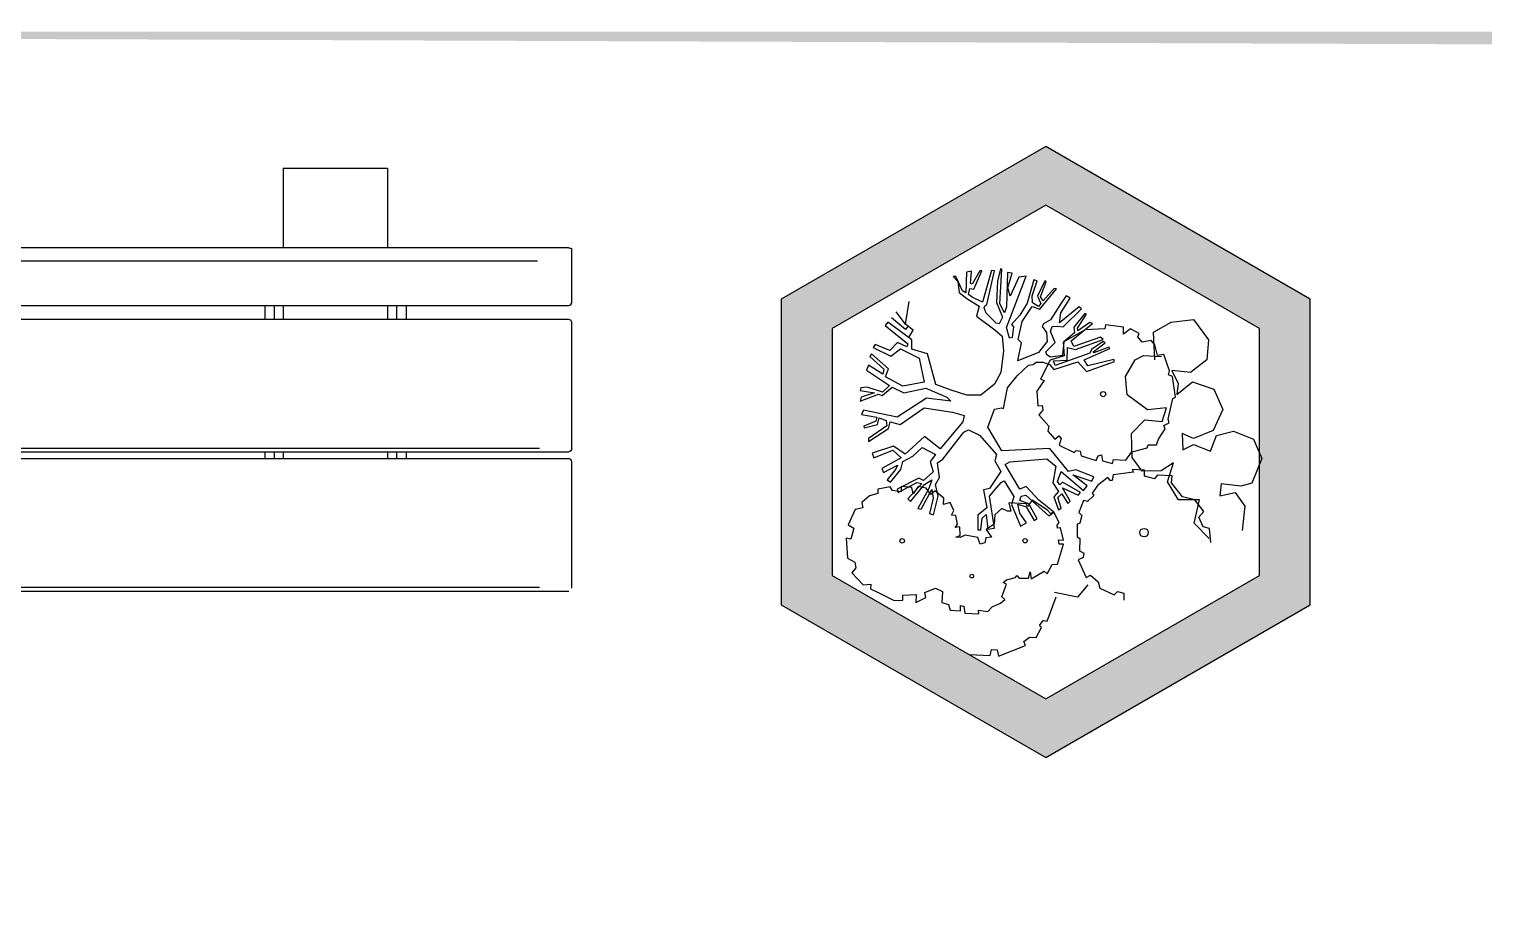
# Model space of a CAD drawing. Header units: millimetres. Extents: x 1351 to 1635, y 1399 to 1500.
# Drawn here: x 1568.74 to 1574.59, y 1486.37 to 1489.96 of the extents above; entities that cross this region are included whole.
import ezdxf

# ---------------------------------------------------------------- set-up
doc = ezdxf.new("R2010")
doc.units = ezdxf.units.MM
doc.layers.get('0').update_dxf_attribs({"color": 181})
doc.layers.add('margen', color=250, linetype='Continuous')
doc.layers.add('PLANTAS', color=32, linetype='Continuous')

msp = doc.modelspace()

# ---------------------------------------------------------------- hatches: boundary and pattern name
at = {"true_color": 0x2776bb}
h = msp.add_hatch(color=152, dxfattribs=at)
h.dxf.hatch_style = 1
h.paths.add_polyline_path([(1557.6842, 1489.9553), (1615.6587, 1489.7451), (1615.8802, 1457.3756), (1557.4987, 1457.0017)])
h.paths.add_polyline_path([(1557.9493, 1489.9451), (1615.8573, 1489.9451), (1616.0815, 1457.1761), (1557.5866, 1457.0229)])
at = {"layer": 'margen'}
h = msp.add_hatch(color=256, dxfattribs=at)
h.dxf.hatch_style = 1
h.set_gradient(color1=(248, 153, 30), color2=(255, 255, 0))
h.paths.add_polyline_path([(1571.9681, 1487.7575), (1572.8278, 1487.2612), (1573.6874, 1487.7575), (1573.6874, 1488.7502), (1572.8278, 1489.2465), (1571.9681, 1488.7502)], flags=16)
h.paths.add_polyline_path([(1571.7633, 1487.6393), (1572.8278, 1487.0247), (1573.8923, 1487.6393), (1573.8923, 1488.8684), (1572.8278, 1489.483), (1571.7633, 1488.8684)])

# ---------------------------------------------------------------- linework, layer by layer
at = {"color": 116, "linetype": 'ByBlock'}
for p, q in [((1572.6453, 1488.9908), (1572.6334, 1488.9418)), ((1572.6423, 1488.8494), (1572.6512, 1488.989)), ((1572.6512, 1488.989), (1572.6453, 1488.9908)), ((1572.4661, 1488.9606), (1572.4553, 1488.9601)), ((1572.4553, 1488.9601), (1572.4734, 1488.9392)), ((1572.4926, 1488.9027), (1572.4661, 1488.9606)), ((1572.4734, 1488.9392), (1572.4787, 1488.8952)), ((1572.5083, 1488.9778), (1572.5067, 1488.8949)), ((1572.5296, 1488.981), (1572.5083, 1488.9778)), ((1572.5255, 1488.9314), (1572.5296, 1488.981)), ((1572.5314, 1488.9296), (1572.5255, 1488.9314)), ((1572.5623, 1488.983), (1572.5314, 1488.9296)), ((1572.5388, 1488.9087), (1572.5711, 1488.9824)), ((1572.5711, 1488.9824), (1572.5623, 1488.983)), ((1572.609, 1488.9836), (1572.5737, 1488.8562)), ((1572.59, 1488.847), (1572.6221, 1488.9834)), ((1572.6221, 1488.9834), (1572.609, 1488.9836)), ((1572.6334, 1488.9418), (1572.6299, 1488.8555)), ((1572.6741, 1488.9756), (1572.6694, 1488.8383)), ((1572.6695, 1488.7542), (1572.7485, 1488.961)), ((1572.693, 1488.9737), (1572.6741, 1488.9756)), ((1572.6751, 1488.9158), (1572.693, 1488.9737)), ((1572.7188, 1488.9567), (1572.6842, 1488.8813)), ((1572.7485, 1488.961), (1572.7188, 1488.9567)), ((1572.7792, 1488.9465), (1572.753, 1488.8527)), ((1572.773, 1488.8821), (1572.7932, 1488.9422)), ((1572.7932, 1488.9422), (1572.7792, 1488.9465)), ((1572.8236, 1488.9428), (1572.7943, 1488.8806)), ((1572.8066, 1488.878), (1572.8299, 1488.9381)), ((1572.8299, 1488.9381), (1572.8236, 1488.9428)), ((1572.4787, 1488.8952), (1572.5105, 1488.8712)), ((1572.5067, 1488.8949), (1572.4926, 1488.9027)), ((1572.5105, 1488.8712), (1572.5604, 1488.8404)), ((1572.5172, 1488.8871), (1572.5229, 1488.9118)), ((1572.5319, 1488.8762), (1572.5172, 1488.8871)), ((1572.5229, 1488.9118), (1572.5388, 1488.9087)), ((1572.5737, 1488.8562), (1572.5319, 1488.8762)), ((1572.6842, 1488.8813), (1572.6751, 1488.9158)), ((1572.7738, 1488.8541), (1572.773, 1488.8821)), ((1572.7943, 1488.8806), (1572.8082, 1488.8519)), ((1572.8037, 1488.8282), (1572.871, 1488.9103)), ((1572.8171, 1488.8624), (1572.8066, 1488.878)), ((1572.861, 1488.9122), (1572.8171, 1488.8624)), ((1572.871, 1488.9103), (1572.861, 1488.9122)), ((1572.8882, 1488.8136), (1572.9262, 1488.8723)), ((1572.9104, 1488.882), (1572.8899, 1488.8531)), ((1572.9262, 1488.8723), (1572.9104, 1488.882)), ((1572.2634, 1488.7681), (1572.2262, 1488.818)), ((1572.2634, 1488.7677), (1572.2782, 1488.8588)), ((1572.5604, 1488.8404), (1572.5492, 1488.8001)), ((1572.5805, 1488.8341), (1572.583, 1488.8424)), ((1572.5873, 1488.8126), (1572.5805, 1488.8341)), ((1572.583, 1488.8424), (1572.59, 1488.847)), ((1572.6283, 1488.7719), (1572.5873, 1488.8126)), ((1572.6299, 1488.8555), (1572.6541, 1488.7958)), ((1572.6613, 1488.8141), (1572.6423, 1488.8494)), ((1572.6694, 1488.8383), (1572.6613, 1488.8141)), ((1572.753, 1488.8527), (1572.7234, 1488.805)), ((1572.7326, 1488.7783), (1572.773, 1488.8399)), ((1572.773, 1488.8399), (1572.8037, 1488.8282)), ((1572.7985, 1488.8396), (1572.7738, 1488.8541)), ((1572.8082, 1488.8519), (1572.7985, 1488.8396)), ((1572.8899, 1488.8531), (1572.8469, 1488.7862)), ((1572.9624, 1488.8375), (1572.8835, 1488.7734)), ((1572.8835, 1488.7734), (1572.8882, 1488.8136)), ((1572.8975, 1488.7578), (1572.9718, 1488.8297)), ((1572.9853, 1488.8106), (1572.9412, 1488.756)), ((1572.9718, 1488.8297), (1572.9624, 1488.8375)), ((1572.9911, 1488.8081), (1572.9853, 1488.8106)), ((1572.1925, 1488.7765), (1572.1816, 1488.7629)), ((1572.1816, 1488.7629), (1572.2731, 1488.6889)), ((1572.2893, 1488.7053), (1572.1925, 1488.7765)), ((1572.2631, 1488.7464), (1572.2068, 1488.794)), ((1572.2728, 1488.76), (1572.2631, 1488.7464)), ((1572.2939, 1488.7438), (1572.2634, 1488.7677)), ((1572.5492, 1488.8001), (1572.6225, 1488.7454)), ((1572.6405, 1488.7695), (1572.6283, 1488.7719)), ((1572.6541, 1488.7958), (1572.6405, 1488.7695)), ((1572.6813, 1488.7115), (1572.6695, 1488.7542)), ((1572.7234, 1488.805), (1572.6903, 1488.7664)), ((1572.6903, 1488.7664), (1572.6985, 1488.7579)), ((1572.6985, 1488.7579), (1572.6926, 1488.7143)), ((1572.7168, 1488.7062), (1572.7326, 1488.7783)), ((1572.8182, 1488.7694), (1572.8129, 1488.7584)), ((1572.8129, 1488.7584), (1572.8302, 1488.7349)), ((1572.8469, 1488.7862), (1572.8182, 1488.7694)), ((1572.847, 1488.7389), (1572.8531, 1488.7584)), ((1572.8531, 1488.7584), (1572.875, 1488.7605)), ((1572.875, 1488.7605), (1572.8975, 1488.7578)), ((1572.9299, 1488.7005), (1573.016, 1488.771)), ((1572.9412, 1488.756), (1572.9428, 1488.7335)), ((1572.9549, 1488.7524), (1572.9911, 1488.8081)), ((1572.9571, 1488.7411), (1572.9549, 1488.7524)), ((1573.0055, 1488.7748), (1572.9571, 1488.7411)), ((1573.016, 1488.771), (1573.0055, 1488.7748)), ((1573.0675, 1488.7657), (1573.0655, 1488.7497)), ((1573.1402, 1488.7559), (1573.0675, 1488.7657)), ((1573.1405, 1488.7286), (1573.1402, 1488.7559)), ((1573.2609, 1488.7359), (1573.3323, 1488.7758)), ((1573.3323, 1488.7758), (1573.422, 1488.7871)), ((1573.422, 1488.7871), (1573.4825, 1488.7053)), ((1572.2317, 1488.6948), (1572.1999, 1488.6626)), ((1572.2688, 1488.6766), (1572.2317, 1488.6948)), ((1572.2769, 1488.7144), (1572.2939, 1488.7438)), ((1572.2893, 1488.668), (1572.2893, 1488.7053)), ((1572.6225, 1488.7454), (1572.6519, 1488.7195)), ((1572.6519, 1488.7195), (1572.6582, 1488.6608)), ((1572.6926, 1488.7143), (1572.6813, 1488.7115)), ((1572.7151, 1488.6203), (1572.7296, 1488.6937)), ((1572.7296, 1488.6937), (1572.7168, 1488.7062)), ((1572.8334, 1488.6983), (1572.7985, 1488.6536)), ((1572.8275, 1488.6569), (1572.8653, 1488.6942)), ((1572.8302, 1488.7349), (1572.8334, 1488.6983)), ((1572.8653, 1488.6942), (1572.847, 1488.7389)), ((1572.9002, 1488.6967), (1572.8953, 1488.6418)), ((1572.9867, 1488.7449), (1572.8984, 1488.6962)), ((1572.8984, 1488.6962), (1572.9019, 1488.6405)), ((1572.9428, 1488.7335), (1572.9002, 1488.6967)), ((1572.9414, 1488.679), (1572.9299, 1488.7005)), ((1573.0486, 1488.7156), (1572.9414, 1488.679)), ((1572.9472, 1488.6666), (1573.0585, 1488.7071)), ((1573.0117, 1488.7463), (1572.9867, 1488.7449)), ((1573.0589, 1488.6983), (1573.0112, 1488.6658)), ((1573.0655, 1488.7497), (1573.0117, 1488.7463)), ((1573.0169, 1488.6562), (1573.0665, 1488.6935)), ((1573.0585, 1488.7071), (1573.0486, 1488.7156)), ((1573.0665, 1488.6935), (1573.0589, 1488.6983)), ((1573.1693, 1488.7496), (1573.1405, 1488.7286)), ((1573.2034, 1488.7313), (1573.1693, 1488.7496)), ((1573.1978, 1488.7178), (1573.2034, 1488.7313)), ((1573.2152, 1488.6963), (1573.1978, 1488.7178)), ((1573.2521, 1488.7029), (1573.2152, 1488.6963)), ((1573.2661, 1488.6856), (1573.2521, 1488.7029)), ((1573.2665, 1488.6245), (1573.2609, 1488.7359)), ((1573.4825, 1488.7053), (1573.4761, 1488.6247)), ((1572.1269, 1488.6493), (1572.1201, 1488.6381)), ((1572.1201, 1488.6381), (1572.1759, 1488.5878)), ((1572.1953, 1488.5887), (1572.1269, 1488.6493)), ((1572.1409, 1488.6864), (1572.1336, 1488.6742)), ((1572.1336, 1488.6742), (1572.2038, 1488.6394)), ((1572.1999, 1488.6626), (1572.1409, 1488.6864)), ((1572.2038, 1488.6394), (1572.2437, 1488.6691)), ((1572.2437, 1488.6691), (1572.319, 1488.6308)), ((1572.2731, 1488.6889), (1572.2688, 1488.6766)), ((1572.3524, 1488.6493), (1572.2893, 1488.668)), ((1572.3851, 1488.5252), (1572.3524, 1488.6493)), ((1572.6582, 1488.6608), (1572.647, 1488.5733)), ((1572.7985, 1488.6536), (1572.7151, 1488.6203)), ((1572.832, 1488.645), (1572.8275, 1488.6569)), ((1572.8468, 1488.6348), (1572.832, 1488.645)), ((1572.9019, 1488.6405), (1572.846, 1488.6235)), ((1572.8953, 1488.6418), (1572.8468, 1488.6348)), ((1573.0051, 1488.6509), (1572.8653, 1488.6024)), ((1572.9142, 1488.6238), (1572.9159, 1488.6741)), ((1572.9159, 1488.6741), (1572.9472, 1488.6666)), ((1572.9829, 1488.6247), (1573.0853, 1488.67)), ((1573.0112, 1488.6658), (1573.0051, 1488.6509)), ((1573.0216, 1488.6531), (1573.0169, 1488.6562)), ((1573.0812, 1488.6755), (1573.0216, 1488.6531)), ((1573.0853, 1488.67), (1573.0812, 1488.6755)), ((1573.1878, 1488.6243), (1573.2211, 1488.6422)), ((1573.2211, 1488.6422), (1573.2932, 1488.6378)), ((1573.2768, 1488.6422), (1573.2661, 1488.6856)), ((1573.3029, 1488.6466), (1573.2768, 1488.6422)), ((1573.3256, 1488.58), (1573.3029, 1488.6466)), ((1572.1145, 1488.6033), (1572.1059, 1488.5838)), ((1572.1059, 1488.5838), (1572.1993, 1488.5217)), ((1572.1726, 1488.5677), (1572.1145, 1488.6033)), ((1572.1759, 1488.5878), (1572.1726, 1488.5677)), ((1572.1826, 1488.5568), (1572.1953, 1488.5887)), ((1572.319, 1488.6308), (1572.3379, 1488.5353)), ((1572.7126, 1488.5607), (1572.7581, 1488.6026)), ((1572.7581, 1488.6026), (1572.7777, 1488.6053)), ((1572.7777, 1488.6053), (1572.789, 1488.6154)), ((1572.789, 1488.6154), (1572.8162, 1488.615)), ((1572.846, 1488.6235), (1572.8065, 1488.5475)), ((1572.8162, 1488.615), (1572.8423, 1488.6064)), ((1572.8423, 1488.6064), (1572.8609, 1488.5853)), ((1572.8584, 1488.6204), (1572.9142, 1488.6238)), ((1572.8653, 1488.6024), (1572.8584, 1488.6204)), ((1572.8609, 1488.5853), (1572.9566, 1488.6162)), ((1572.9566, 1488.6162), (1572.9923, 1488.5784)), ((1572.9968, 1488.6007), (1572.9829, 1488.6247)), ((1572.9923, 1488.5784), (1573.1048, 1488.6182)), ((1573.1012, 1488.6266), (1572.9968, 1488.6007)), ((1573.1048, 1488.6182), (1573.1012, 1488.6266)), ((1573.1484, 1488.5573), (1573.1878, 1488.6243)), ((1573.3213, 1488.5641), (1573.3256, 1488.58)), ((1573.3352, 1488.5816), (1573.3612, 1488.5297)), ((1573.4102, 1488.5735), (1573.3352, 1488.5816)), ((1573.4761, 1488.6247), (1573.4102, 1488.5735)), ((1572.1993, 1488.5217), (1572.1705, 1488.4948)), ((1572.253, 1488.5181), (1572.1826, 1488.5568)), ((1572.3379, 1488.5353), (1572.253, 1488.5181)), ((1572.4477, 1488.503), (1572.3851, 1488.5252)), ((1572.6209, 1488.5268), (1572.5671, 1488.4819)), ((1572.647, 1488.5733), (1572.6209, 1488.5268)), ((1572.674, 1488.5119), (1572.7126, 1488.5607)), ((1572.8213, 1488.5409), (1572.7923, 1488.4986)), ((1572.8065, 1488.5475), (1572.8213, 1488.5409)), ((1573.1551, 1488.4838), (1573.1484, 1488.5573)), ((1573.3378, 1488.5573), (1573.3213, 1488.5641)), ((1573.3505, 1488.4742), (1573.3378, 1488.5573)), ((1573.3558, 1488.4849), (1573.4187, 1488.5361)), ((1573.3612, 1488.5297), (1573.3558, 1488.4849)), ((1573.4187, 1488.5361), (1573.5036, 1488.5071)), ((1572.0841, 1488.5124), (1572.0805, 1488.5007)), ((1572.0805, 1488.5007), (1572.1053, 1488.4969)), ((1572.0812, 1488.458), (1572.1549, 1488.4867)), ((1572.0844, 1488.4751), (1572.0812, 1488.458)), ((1572.1085, 1488.5151), (1572.0841, 1488.5124)), ((1572.1384, 1488.4923), (1572.0844, 1488.4751)), ((1572.1053, 1488.4969), (1572.1384, 1488.4923)), ((1572.1705, 1488.4948), (1572.1085, 1488.5151)), ((1572.1549, 1488.4867), (1572.1691, 1488.4806)), ((1572.1691, 1488.4806), (1572.2098, 1488.5144)), ((1572.2098, 1488.5144), (1572.2568, 1488.492)), ((1572.3483, 1488.4707), (1572.2296, 1488.394)), ((1572.2568, 1488.492), (1572.3454, 1488.5103)), ((1572.3454, 1488.5103), (1572.4301, 1488.4743)), ((1572.4453, 1488.4587), (1572.3483, 1488.4707)), ((1572.4301, 1488.4743), (1572.4453, 1488.4587)), ((1572.5097, 1488.4826), (1572.4477, 1488.503)), ((1572.5671, 1488.4819), (1572.5097, 1488.4826)), ((1572.6575, 1488.4292), (1572.674, 1488.5119)), ((1572.7923, 1488.4986), (1572.7957, 1488.4399)), ((1573.2367, 1488.4229), (1573.1551, 1488.4838)), ((1573.3197, 1488.3865), (1573.3396, 1488.469)), ((1573.3396, 1488.469), (1573.3505, 1488.4742)), ((1573.5036, 1488.5071), (1573.5398, 1488.4244)), ((1572.0937, 1488.4224), (1572.0869, 1488.4041)), ((1572.0869, 1488.4041), (1572.1478, 1488.3938)), ((1572.2296, 1488.394), (1572.0937, 1488.4224)), ((1572.2417, 1488.3648), (1572.3385, 1488.4316)), ((1572.3385, 1488.4316), (1572.4531, 1488.4147)), ((1572.4531, 1488.4147), (1572.4991, 1488.4005)), ((1572.4991, 1488.4005), (1572.4941, 1488.3751)), ((1572.5944, 1488.3532), (1572.6221, 1488.4262)), ((1572.6221, 1488.4262), (1572.6494, 1488.4312)), ((1572.6494, 1488.4312), (1572.6575, 1488.4292)), ((1572.7957, 1488.4399), (1572.8134, 1488.4404)), ((1572.8161, 1488.4225), (1572.7999, 1488.4038)), ((1572.7999, 1488.4038), (1572.8396, 1488.3583)), ((1572.8134, 1488.4404), (1572.8161, 1488.4225)), ((1573.3143, 1488.432), (1573.2367, 1488.4229)), ((1573.2958, 1488.3772), (1573.3143, 1488.432)), ((1573.5398, 1488.4244), (1573.5014, 1488.3407)), ((1572.144, 1488.3774), (1572.0959, 1488.3584)), ((1572.0959, 1488.3584), (1572.097, 1488.3507)), ((1572.097, 1488.3507), (1572.1504, 1488.3648)), ((1572.114, 1488.296), (1572.1946, 1488.3483)), ((1572.1876, 1488.3589), (1572.1141, 1488.3078)), ((1572.1478, 1488.3938), (1572.144, 1488.3774)), ((1572.1504, 1488.3648), (1572.1579, 1488.3907)), ((1572.1579, 1488.3907), (1572.1855, 1488.3808)), ((1572.1855, 1488.3808), (1572.1876, 1488.3589)), ((1572.1946, 1488.3483), (1572.2014, 1488.3759)), ((1572.2014, 1488.3759), (1572.2417, 1488.3648)), ((1572.4941, 1488.3751), (1572.4031, 1488.2661)), ((1572.4977, 1488.3331), (1572.5167, 1488.3429)), ((1572.5167, 1488.3429), (1572.5608, 1488.321)), ((1572.6511, 1488.2587), (1572.5944, 1488.3532)), ((1572.8396, 1488.3583), (1572.8364, 1488.3375)), ((1573.1732, 1488.3285), (1573.2261, 1488.3828)), ((1573.2261, 1488.3828), (1573.2958, 1488.3772)), ((1573.2813, 1488.3051), (1573.3084, 1488.3474)), ((1573.3027, 1488.36), (1573.3248, 1488.371)), ((1573.3084, 1488.3474), (1573.3027, 1488.36)), ((1573.3248, 1488.371), (1573.3197, 1488.3865)), ((1572.1141, 1488.3078), (1572.114, 1488.296)), ((1572.3392, 1488.3167), (1572.262, 1488.2456)), ((1572.4031, 1488.2661), (1572.3392, 1488.3167)), ((1572.4134, 1488.2252), (1572.4977, 1488.3331)), ((1572.5608, 1488.321), (1572.6298, 1488.2443)), ((1572.8364, 1488.3375), (1572.8644, 1488.3053)), ((1572.8644, 1488.3053), (1572.8805, 1488.3186)), ((1572.8805, 1488.3186), (1572.8893, 1488.3079)), ((1572.8893, 1488.3079), (1572.8813, 1488.282)), ((1573.1749, 1488.2318), (1573.1732, 1488.3285)), ((1573.2739, 1488.2821), (1573.2813, 1488.3051)), ((1573.3763, 1488.3281), (1573.3797, 1488.263)), ((1573.4229, 1488.3081), (1573.3763, 1488.3281)), ((1573.3797, 1488.263), (1573.4219, 1488.2838)), ((1573.4219, 1488.2838), (1573.4903, 1488.2574)), ((1573.5014, 1488.3407), (1573.4229, 1488.3081)), ((1573.4903, 1488.2574), (1573.5148, 1488.3199)), ((1573.5148, 1488.3199), (1573.5838, 1488.3374)), ((1573.5838, 1488.3374), (1573.6639, 1488.3055)), ((1573.6639, 1488.3055), (1573.6972, 1488.2275)), ((1572.2156, 1488.2769), (1572.1288, 1488.249)), ((1572.1288, 1488.249), (1572.1357, 1488.2305)), ((1572.1357, 1488.2305), (1572.2124, 1488.2609)), ((1572.2464, 1488.2308), (1572.1682, 1488.1874)), ((1572.2124, 1488.2609), (1572.2464, 1488.2308)), ((1572.262, 1488.2456), (1572.2156, 1488.2769)), ((1572.2521, 1488.2155), (1572.2933, 1488.2373)), ((1572.2933, 1488.2373), (1572.3303, 1488.2719)), ((1572.3303, 1488.2719), (1572.3845, 1488.244)), ((1572.3845, 1488.244), (1572.3629, 1488.2158)), ((1572.3918, 1488.2106), (1572.4134, 1488.2252)), ((1572.6298, 1488.2443), (1572.6223, 1488.2183)), ((1572.8438, 1488.2675), (1572.6511, 1488.2587)), ((1572.6826, 1488.2139), (1572.832, 1488.2262)), ((1572.832, 1488.2262), (1572.8684, 1488.1968)), ((1572.9195, 1488.176), (1572.8438, 1488.2675)), ((1572.8813, 1488.282), (1572.9425, 1488.2515)), ((1572.9425, 1488.2515), (1572.9497, 1488.2603)), ((1572.9497, 1488.2603), (1572.9656, 1488.2571)), ((1572.9656, 1488.2571), (1572.9696, 1488.2381)), ((1572.9696, 1488.2381), (1573.0309, 1488.2195)), ((1573.0309, 1488.2195), (1573.0383, 1488.2385)), ((1573.0383, 1488.2385), (1573.0518, 1488.243)), ((1573.0518, 1488.243), (1573.0557, 1488.2181)), ((1573.1505, 1488.2211), (1573.1739, 1488.2539)), ((1573.1739, 1488.2539), (1573.1954, 1488.26)), ((1573.2163, 1488.1763), (1573.1749, 1488.2318)), ((1573.1954, 1488.26), (1573.2357, 1488.2703)), ((1573.2357, 1488.2703), (1573.2401, 1488.2825)), ((1573.2401, 1488.2825), (1573.2739, 1488.2821)), ((1573.6972, 1488.2275), (1573.6574, 1488.1286)), ((1572.1682, 1488.1874), (1572.1752, 1488.1714)), ((1572.1752, 1488.1714), (1572.2318, 1488.2015)), ((1572.2232, 1488.1833), (1572.189, 1488.1422)), ((1572.2031, 1488.1325), (1572.244, 1488.183)), ((1572.2318, 1488.2015), (1572.2232, 1488.1833)), ((1572.244, 1488.183), (1572.2521, 1488.2155)), ((1572.3747, 1488.1742), (1572.3357, 1488.1386)), ((1572.3629, 1488.2158), (1572.3747, 1488.1742)), ((1572.3999, 1488.1513), (1572.3918, 1488.2106)), ((1572.6466, 1488.1754), (1572.6018, 1488.1067)), ((1572.6223, 1488.2183), (1572.6466, 1488.1754)), ((1572.6641, 1488.2031), (1572.6826, 1488.2139)), ((1572.7232, 1488.1044), (1572.6641, 1488.2031)), ((1572.8684, 1488.1968), (1572.8556, 1488.13)), ((1572.8745, 1488.1346), (1572.89, 1488.1758)), ((1572.89, 1488.1758), (1572.9801, 1488.0989)), ((1572.9487, 1488.1815), (1572.9195, 1488.176)), ((1573.0217, 1488.1545), (1572.9487, 1488.1815)), ((1573.0557, 1488.2181), (1573.0965, 1488.208)), ((1573.0965, 1488.208), (1573.0997, 1488.224)), ((1573.1807, 1488.1731), (1573.0994, 1488.1624)), ((1573.0997, 1488.224), (1573.1505, 1488.2211)), ((1573.1755, 1488.184), (1573.1807, 1488.1731)), ((1573.2245, 1488.1809), (1573.1755, 1488.184)), ((1573.292, 1488.1783), (1573.2163, 1488.1763)), ((1573.2254, 1488.1566), (1573.2245, 1488.1809)), ((1573.3422, 1488.2103), (1573.292, 1488.1783)), ((1573.3176, 1488.1341), (1573.3422, 1488.2103)), ((1572.2011, 1488.1136), (1572.1517, 1488.1042)), ((1572.189, 1488.1422), (1572.2031, 1488.1325)), ((1572.211, 1488.0988), (1572.2011, 1488.1136)), ((1572.3169, 1488.1482), (1572.23, 1488.1044)), ((1572.2333, 1488.0907), (1572.3096, 1488.1318)), ((1572.2461, 1488.1148), (1572.2463, 1488.0941)), ((1572.2887, 1488.1113), (1572.2461, 1488.1148)), ((1572.3292, 1488.1274), (1572.2727, 1488.0659)), ((1572.2831, 1488.0546), (1572.3404, 1488.1231)), ((1572.2936, 1488.0852), (1572.2887, 1488.1113)), ((1572.3141, 1488.1151), (1572.2936, 1488.0852)), ((1572.3096, 1488.1318), (1572.3292, 1488.1274)), ((1572.3461, 1488.1088), (1572.3141, 1488.1151)), ((1572.3357, 1488.1386), (1572.3169, 1488.1482)), ((1572.3404, 1488.1231), (1572.3696, 1488.1423)), ((1572.3647, 1488.0831), (1572.3461, 1488.1088)), ((1572.3696, 1488.1423), (1572.3567, 1488.1075)), ((1572.3836, 1488.1225), (1572.3999, 1488.1513)), ((1572.3942, 1488.0756), (1572.3836, 1488.1225)), ((1572.6014, 1488.0758), (1572.6477, 1488.1309)), ((1572.6477, 1488.1309), (1572.6608, 1488.1379)), ((1572.6608, 1488.1379), (1572.6992, 1488.0746)), ((1572.7488, 1488.1149), (1572.7232, 1488.1044)), ((1572.7997, 1488.0603), (1572.7488, 1488.1149)), ((1572.8556, 1488.13), (1572.8794, 1488.0953)), ((1572.8839, 1488.122), (1572.8745, 1488.1346)), ((1572.8953, 1488.1319), (1572.8839, 1488.122)), ((1572.895, 1488.1093), (1572.9587, 1488.0802)), ((1572.9257, 1488.0564), (1572.895, 1488.1093)), ((1572.9669, 1488.0907), (1572.8953, 1488.1319)), ((1572.9365, 1488.1622), (1573.0126, 1488.1363)), ((1572.9945, 1488.1176), (1572.9365, 1488.1622)), ((1572.9801, 1488.0989), (1572.9945, 1488.1176)), ((1573.0126, 1488.1363), (1573.0217, 1488.1545)), ((1573.0373, 1488.1205), (1573.015, 1488.0877)), ((1573.0774, 1488.1514), (1573.0373, 1488.1205)), ((1573.0866, 1488.1395), (1573.0774, 1488.1514)), ((1573.0956, 1488.1388), (1573.0866, 1488.1395)), ((1573.0994, 1488.1624), (1573.0956, 1488.1388)), ((1573.265, 1488.146), (1573.2254, 1488.1566)), ((1573.2765, 1488.1608), (1573.265, 1488.146)), ((1573.3368, 1488.1576), (1573.2765, 1488.1608)), ((1573.3621, 1488.0608), (1573.3176, 1488.1341)), ((1573.3335, 1488.1304), (1573.3368, 1488.1576)), ((1573.3784, 1488.0741), (1573.3335, 1488.1304)), ((1573.5337, 1488.1261), (1573.5289, 1488.0769)), ((1573.6128, 1488.1167), (1573.5337, 1488.1261)), ((1573.6574, 1488.1286), (1573.6128, 1488.1167)), ((1572.1182, 1488.0769), (1572.0882, 1488.0511)), ((1572.0882, 1488.0511), (1572.0921, 1488.0292)), ((1572.1515, 1488.087), (1572.1182, 1488.0769)), ((1572.1517, 1488.1042), (1572.1515, 1488.087)), ((1572.2463, 1488.0941), (1572.211, 1488.0988)), ((1572.23, 1488.1044), (1572.2333, 1488.0907)), ((1572.2727, 1488.0659), (1572.2831, 1488.0546)), ((1572.3567, 1488.1075), (1572.3129, 1488.0263)), ((1572.3261, 1488.0237), (1572.3691, 1488.1031)), ((1572.3751, 1488.0687), (1572.3602, 1488.0068)), ((1572.3808, 1488.0983), (1572.3647, 1488.0831)), ((1572.3691, 1488.1031), (1572.3751, 1488.0687)), ((1572.3754, 1488.0012), (1572.3942, 1488.0756)), ((1572.4177, 1488.0676), (1572.3808, 1488.0983)), ((1572.4157, 1488.0428), (1572.4177, 1488.0676)), ((1572.443, 1488.0501), (1572.4157, 1488.0428)), ((1572.458, 1488.0185), (1572.443, 1488.0501)), ((1572.6018, 1488.1067), (1572.5769, 1488.1022)), ((1572.5769, 1488.1022), (1572.5907, 1488.0286)), ((1572.6211, 1487.9472), (1572.6014, 1488.0758)), ((1572.6992, 1488.0746), (1572.6898, 1488.0428)), ((1572.7238, 1488.0583), (1572.7294, 1488.0761)), ((1572.7592, 1488.0448), (1572.7238, 1488.0583)), ((1572.7294, 1488.0761), (1572.7477, 1488.0798)), ((1572.7477, 1488.0798), (1572.8396, 1487.9976)), ((1572.7724, 1488.0606), (1572.7549, 1488.0353)), ((1572.8352, 1488.0202), (1572.7724, 1488.0606)), ((1572.8599, 1488.0121), (1572.7997, 1488.0603)), ((1572.8794, 1488.0953), (1572.8597, 1488.0737)), ((1572.8597, 1488.0737), (1572.8791, 1488.0207)), ((1572.8761, 1488.0711), (1572.8918, 1488.0851)), ((1572.8903, 1488.0284), (1572.8761, 1488.0711)), ((1572.8918, 1488.0851), (1572.9161, 1488.0464)), ((1572.9161, 1488.0464), (1572.9257, 1488.0564)), ((1572.9587, 1488.0802), (1572.9669, 1488.0907)), ((1572.9795, 1488.0586), (1572.9612, 1488.0103)), ((1572.9956, 1488.0543), (1572.9795, 1488.0586)), ((1573.0213, 1488.0787), (1572.9956, 1488.0543)), ((1573.015, 1488.0877), (1573.0213, 1488.0787)), ((1573.447, 1488.0614), (1573.3621, 1488.0608)), ((1573.4274, 1488.0617), (1573.3784, 1488.0741)), ((1573.4249, 1487.967), (1573.447, 1488.0614)), ((1573.4635, 1488.0151), (1573.4274, 1488.0617)), ((1573.5289, 1488.0769), (1573.5894, 1488.0903)), ((1573.5894, 1488.0903), (1573.629, 1488.0365)), ((1572.0613, 1488.0231), (1572.0333, 1487.9612)), ((1572.0921, 1488.0292), (1572.0613, 1488.0231)), ((1572.3129, 1488.0263), (1572.3261, 1488.0237)), ((1572.3602, 1488.0068), (1572.3754, 1488.0012)), ((1572.4482, 1487.9991), (1572.458, 1488.0185)), ((1572.4661, 1487.9978), (1572.4482, 1487.9991)), ((1572.4726, 1487.9627), (1572.4661, 1487.9978)), ((1572.5907, 1488.0286), (1572.5543, 1487.9996)), ((1572.5543, 1487.9996), (1572.5547, 1487.9403)), ((1572.5725, 1487.9874), (1572.5886, 1488.0026)), ((1572.5886, 1488.0026), (1572.595, 1487.9434)), ((1572.6225, 1488.0017), (1572.6195, 1487.9632)), ((1572.6511, 1488.0266), (1572.6225, 1488.0017)), ((1572.6742, 1488.0163), (1572.6511, 1488.0266)), ((1572.6877, 1488.0156), (1572.6742, 1488.0163)), ((1572.6788, 1488.0488), (1572.6877, 1488.0156)), ((1572.7485, 1488.0455), (1572.6788, 1488.0488)), ((1572.6898, 1488.0428), (1572.726, 1487.9559)), ((1572.716, 1488.0436), (1572.7495, 1488.0337)), ((1572.7237, 1488.008), (1572.716, 1488.0436)), ((1572.7504, 1487.9691), (1572.7237, 1488.008)), ((1572.7549, 1488.0353), (1572.7485, 1488.0455)), ((1572.7495, 1488.0337), (1572.7814, 1487.9788)), ((1572.7928, 1487.9852), (1572.7592, 1488.0448)), ((1572.8463, 1488.0064), (1572.8352, 1488.0202)), ((1572.8396, 1487.9976), (1572.8599, 1488.0121)), ((1572.8606, 1488.0116), (1572.8463, 1488.0064)), ((1572.8819, 1487.9704), (1572.8606, 1488.0116)), ((1572.8791, 1488.0207), (1572.8903, 1488.0284)), ((1572.9612, 1488.0103), (1572.9729, 1487.9982)), ((1572.9729, 1487.9982), (1572.9648, 1487.9681)), ((1573.4431, 1487.9921), (1573.4635, 1488.0151)), ((1573.4608, 1487.9528), (1573.4431, 1487.9921)), ((1573.629, 1488.0365), (1573.6182, 1487.9378)), ((1572.0333, 1487.9612), (1572.055, 1487.9474)), ((1572.055, 1487.9474), (1572.0438, 1487.9037)), ((1572.4636, 1487.9498), (1572.4726, 1487.9627)), ((1572.482, 1487.9525), (1572.4636, 1487.9498)), ((1572.484, 1487.9181), (1572.482, 1487.9525)), ((1572.5547, 1487.9403), (1572.566, 1487.9413)), ((1572.566, 1487.9413), (1572.5725, 1487.9874)), ((1572.6195, 1487.9632), (1572.5879, 1487.9416)), ((1572.5879, 1487.9416), (1572.6093, 1487.9118)), ((1572.595, 1487.9434), (1572.6211, 1487.9472)), ((1572.726, 1487.9559), (1572.7504, 1487.9691)), ((1572.7814, 1487.9788), (1572.7928, 1487.9852)), ((1572.873, 1487.9599), (1572.8819, 1487.9704)), ((1572.8752, 1487.9469), (1572.873, 1487.9599)), ((1572.8876, 1487.9484), (1572.8752, 1487.9469)), ((1572.8994, 1487.8997), (1572.8876, 1487.9484)), ((1572.9547, 1487.9641), (1572.9535, 1487.9127)), ((1572.9648, 1487.9681), (1572.9547, 1487.9641)), ((1573.4852, 1487.9064), (1573.4249, 1487.967)), ((1573.4862, 1487.9466), (1573.4608, 1487.9528)), ((1573.4914, 1487.8896), (1573.4862, 1487.9466)), ((1572.0248, 1487.9069), (1572.0303, 1487.8263)), ((1572.0438, 1487.9037), (1572.0248, 1487.9069)), ((1572.4655, 1487.9107), (1572.484, 1487.9181)), ((1572.4839, 1487.9098), (1572.4655, 1487.9107)), ((1572.5034, 1487.9196), (1572.4839, 1487.9098)), ((1572.5548, 1487.9101), (1572.5034, 1487.9196)), ((1572.5635, 1487.8834), (1572.5548, 1487.9101)), ((1572.5825, 1487.8891), (1572.5635, 1487.8834)), ((1572.5869, 1487.9079), (1572.5825, 1487.8891)), ((1572.6093, 1487.9118), (1572.5869, 1487.9079)), ((1572.8756, 1487.8029), (1572.8992, 1487.8837)), ((1572.8786, 1487.9005), (1572.8994, 1487.8997)), ((1572.882, 1487.8833), (1572.8786, 1487.9005)), ((1572.8992, 1487.8837), (1572.882, 1487.8833)), ((1572.9535, 1487.9127), (1572.9653, 1487.906)), ((1572.9653, 1487.906), (1572.9634, 1487.8557)), ((1572.0303, 1487.8263), (1572.0598, 1487.8105)), ((1572.9778, 1487.83), (1572.9588, 1487.8202)), ((1572.9588, 1487.8202), (1572.9898, 1487.7486)), ((1572.9634, 1487.8557), (1572.9805, 1487.8471)), ((1572.9805, 1487.8471), (1572.9778, 1487.83)), ((1572.063, 1487.7879), (1572.048, 1487.7674)), ((1572.048, 1487.7674), (1572.093, 1487.72)), ((1572.0598, 1487.8105), (1572.063, 1487.7879)), ((1572.7056, 1487.7489), (1572.7116, 1487.7571)), ((1572.7116, 1487.7571), (1572.7203, 1487.7462)), ((1572.7583, 1487.7464), (1572.7645, 1487.7724)), ((1572.7645, 1487.7724), (1572.7695, 1487.7439)), ((1572.7695, 1487.7439), (1572.8215, 1487.7746)), ((1572.8215, 1487.7746), (1572.8336, 1487.7638)), ((1572.8336, 1487.7638), (1572.8537, 1487.8009)), ((1572.8537, 1487.8009), (1572.8756, 1487.8029)), ((1572.9898, 1487.7486), (1573.0083, 1487.7585)), ((1573.0083, 1487.7585), (1573.0388, 1487.7321)), ((1572.093, 1487.72), (1572.1237, 1487.7215)), ((1572.1237, 1487.7215), (1572.123, 1487.7036)), ((1572.123, 1487.7036), (1572.1529, 1487.6885)), ((1572.3407, 1487.689), (1572.3836, 1487.7057)), ((1572.3836, 1487.7057), (1572.4124, 1487.6928)), ((1572.6506, 1487.6708), (1572.6704, 1487.7221)), ((1572.6568, 1487.7294), (1572.6699, 1487.7392)), ((1572.6704, 1487.7221), (1572.6568, 1487.7294)), ((1572.6699, 1487.7392), (1572.7056, 1487.7489)), ((1572.7203, 1487.7462), (1572.7583, 1487.7464)), ((1572.9965, 1487.72), (1572.9557, 1487.6702)), ((1573.0388, 1487.7321), (1573.0449, 1487.7059)), ((1573.0449, 1487.7059), (1573.1027, 1487.6792)), ((1572.1529, 1487.6885), (1572.1776, 1487.6769)), ((1572.1776, 1487.6769), (1572.2183, 1487.6563)), ((1572.2183, 1487.6563), (1572.2532, 1487.6575)), ((1572.2522, 1487.6784), (1572.3067, 1487.6806)), ((1572.2532, 1487.6575), (1572.2522, 1487.6784)), ((1572.3067, 1487.6806), (1572.3051, 1487.6485)), ((1572.3051, 1487.6485), (1572.3458, 1487.6681)), ((1572.3458, 1487.6681), (1572.3407, 1487.689)), ((1572.4124, 1487.6928), (1572.4094, 1487.6484)), ((1572.4094, 1487.6484), (1572.4365, 1487.6397)), ((1572.4365, 1487.6397), (1572.4428, 1487.6173)), ((1572.6123, 1487.6304), (1572.6451, 1487.6454)), ((1572.6451, 1487.6454), (1572.6635, 1487.66)), ((1572.6635, 1487.66), (1572.6506, 1487.6708)), ((1572.8337, 1487.5734), (1572.8698, 1487.6718)), ((1572.9557, 1487.6702), (1572.8636, 1487.6886)), ((1573.1027, 1487.6792), (1573.1159, 1487.6925)), ((1573.1159, 1487.6925), (1573.1423, 1487.6858)), ((1573.1423, 1487.6858), (1573.1426, 1487.6573)), ((1572.4428, 1487.6173), (1572.4853, 1487.6143)), ((1572.4845, 1487.6362), (1572.498, 1487.633)), ((1572.4853, 1487.6143), (1572.4845, 1487.6362)), ((1572.498, 1487.633), (1572.5018, 1487.6052)), ((1572.5018, 1487.6052), (1572.5587, 1487.6028)), ((1572.557, 1487.6181), (1572.5949, 1487.6117)), ((1572.5587, 1487.6028), (1572.557, 1487.6181)), ((1572.5949, 1487.6117), (1572.6123, 1487.6304)), ((1572.7889, 1487.5077), (1572.8102, 1487.5472)), ((1572.8032, 1487.5556), (1572.817, 1487.5755)), ((1572.8102, 1487.5472), (1572.8032, 1487.5556)), ((1572.817, 1487.5755), (1572.8337, 1487.5734)), ((1572.6382, 1487.4321), (1572.7465, 1487.4756)), ((1572.7396, 1487.4917), (1572.7617, 1487.5093)), ((1572.7465, 1487.4756), (1572.7396, 1487.4917)), ((1572.7617, 1487.5093), (1572.7889, 1487.5077)), ((1572.521, 1487.4395), (1572.6039, 1487.4355)), ((1572.6039, 1487.4355), (1572.6089, 1487.4592)), ((1572.6089, 1487.4592), (1572.6326, 1487.4577)), ((1572.6326, 1487.4577), (1572.6382, 1487.4321))]:
    msp.add_line(p, q, dxfattribs=at)
msp.add_lwpolyline([(1570.9082, 1489.0749), (1570.9129, 1489.0746), (1570.9169, 1489.0737), (1570.9196, 1489.0723), (1570.9205, 1489.0708)])
for centre, radius in [((1573.0586, 1488.4868), 0.0103), ((1573.2232, 1487.9294), 0.0173), ((1572.2497, 1487.8963), 0.0091), ((1572.7443, 1487.897), 0.00867), ((1572.5298, 1487.7546), 0.00746)]:
    msp.add_circle(centre, radius, dxfattribs=at)
at = {"layer": 'margen'}
for points in [[(1571.7633, 1487.6393), (1572.8278, 1487.0247), (1573.8923, 1487.6393), (1573.8923, 1488.8684), (1572.8278, 1489.483), (1571.7633, 1488.8684)], [(1571.9681, 1487.7575), (1572.8278, 1487.2612), (1573.6874, 1487.7575), (1573.6874, 1488.7502), (1572.8278, 1489.2465), (1571.9681, 1488.7502)]]:
    msp.add_lwpolyline(points, close=True, dxfattribs=at)
at = {"layer": 'PLANTAS'}
for p, q in [((1569.7595, 1489.396), (1569.7595, 1489.0749)), ((1569.7595, 1489.396), (1570.1795, 1489.396)), ((1570.1795, 1489.396), (1570.1795, 1489.0749)), ((1570.9082, 1489.0749), (1566.3629, 1489.0749)), ((1570.9205, 1488.8554), (1570.9205, 1489.0708)), ((1570.7821, 1489.0214), (1566.489, 1489.0214)), ((1566.3629, 1488.8437), (1570.9082, 1488.8437)), ((1566.3629, 1488.843), (1570.9082, 1488.843)), ((1569.6854, 1488.843), (1569.6854, 1488.7868)), ((1569.7225, 1488.843), (1569.7225, 1488.7868)), ((1569.7595, 1488.843), (1569.7595, 1488.7868)), ((1570.1795, 1488.843), (1570.1795, 1488.7868)), ((1570.2165, 1488.7868), (1570.2165, 1488.843)), ((1570.2536, 1488.843), (1570.2536, 1488.7868)), ((1570.9082, 1488.7868), (1566.3629, 1488.7868)), ((1570.9118, 1488.7863), (1570.9082, 1488.7868)), ((1570.9205, 1488.2668), (1570.9205, 1488.7744)), ((1566.3629, 1488.2547), (1570.9082, 1488.2547)), ((1570.9082, 1488.2265), (1566.3629, 1488.2265)), ((1566.4807, 1488.2699), (1570.7905, 1488.2699)), ((1569.6854, 1488.2547), (1569.6854, 1488.2265)), ((1569.7225, 1488.2547), (1569.7225, 1488.2265)), ((1569.7595, 1488.2547), (1569.7595, 1488.2265)), ((1570.1795, 1488.2547), (1570.1795, 1488.2265)), ((1570.2165, 1488.2265), (1570.2165, 1488.2547)), ((1570.2536, 1488.2547), (1570.2536, 1488.2265)), ((1570.9118, 1488.2259), (1570.9082, 1488.2265)), ((1570.9205, 1487.7065), (1570.9205, 1488.2141)), ((1566.4807, 1487.7099), (1570.7905, 1487.7099)), ((1566.3629, 1487.6943), (1570.9082, 1487.6943))]:
    msp.add_line(p, q, dxfattribs=at)
for points in [[(1570.9082, 1488.8437), (1570.9128, 1488.8446), (1570.9169, 1488.8471)], [(1570.9082, 1488.843), (1570.9129, 1488.844), (1570.9169, 1488.8467)], [(1570.9169, 1488.8467), (1570.9196, 1488.8506), (1570.9205, 1488.8554)], [(1570.9169, 1488.8471), (1570.9196, 1488.8509), (1570.9205, 1488.8554)], [(1570.9205, 1488.7744), (1570.9194, 1488.7796), (1570.9163, 1488.7837), (1570.9118, 1488.7863)], [(1570.9205, 1488.2668), (1570.9196, 1488.2622), (1570.9169, 1488.2582), (1570.9129, 1488.2556), (1570.9082, 1488.2547)], [(1570.9205, 1488.2141), (1570.9194, 1488.2193), (1570.9163, 1488.2234), (1570.9118, 1488.2259)]]:
    msp.add_lwpolyline(points, dxfattribs=at)

doc.saveas('drawing.dxf')
